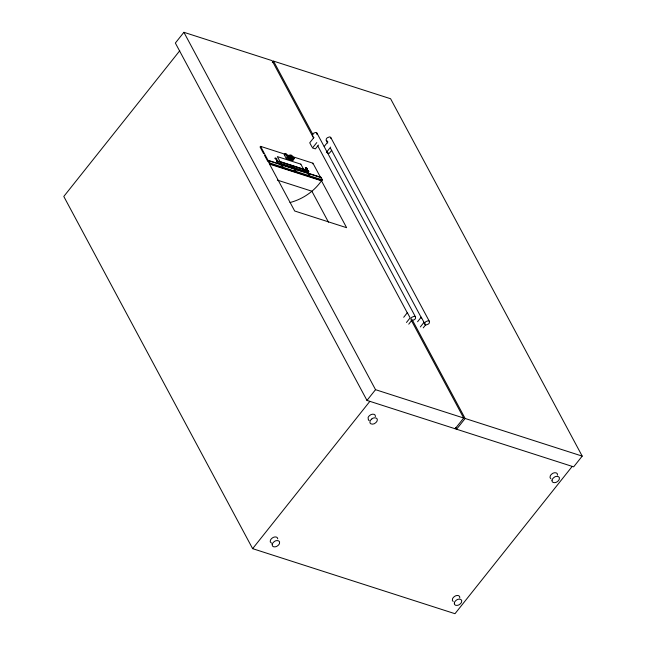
<?xml version="1.0" encoding="UTF-8"?>
<svg xmlns="http://www.w3.org/2000/svg" width="646" height="646" viewBox="0 0 646 646"><rect width="100%" height="100%" fill="white"/><g stroke="black" fill="none" stroke-linecap="round" stroke-linejoin="round"><path stroke-width="0.97" d="M291.459 156.93L293.106 158.254L290.837 157.503L289.739 155.807L292.824 156.34C290.111 153.126 286.905 155.952 290.781 158.036C293.187 160.563 296.554 157.697 291.459 156.93L290.401 158.262M330.922 138.519L330.647 137.348A2.277 1.526 -28.2 0 0 329.379 136.936L327.336 137.76A3.004 2.003 -28.2 0 0 326.27 139.1L326.157 140.109L327.692 143.057M375.383 416.613C375.883 413.392 371.321 413.747 369.778 415.418A4.692 3.133 -28.2 0 0 368.107 417.518L368.382 419.908M459.807 597.905C460.307 594.683 455.745 595.047 454.203 596.71A4.692 3.133 -28.2 0 0 452.531 598.81L452.353 600.392L453.177 601.499M557.498 475.149C557.999 471.927 553.436 472.291 551.894 473.962A4.692 3.133 -28.2 0 0 550.222 476.054L550.045 477.636L550.868 478.743M316.936 134.416L316.766 132.882A2.277 1.526 -28.2 0 0 315.506 132.478L313.463 133.294A3.004 2.003 -28.2 0 0 312.398 134.643L312.567 136.169A2.277 1.526 -28.2 0 0 313.1 136.492M321.474 180.799L346.619 227.699L294.681 211L269.527 164.1L321.474 180.799C314.053 191.458 302.57 199.283 290.014 202.529M313.536 137.986L272.071 60.643L183.9 32.3L175.357 43.04L366.976 400.415L573.656 466.856L582.207 456.116L390.588 98.741L273.516 61.104L272.289 62.638M179.766 50.727L63.792 196.457L252.634 548.656L454.986 613.7L572.211 466.396M289.117 155.541L260.54 146.351L260.047 146.965L263.641 153.675M260.54 146.351L268.179 160.596L267.686 161.209L264.545 155.347M268.502 160.45L268.017 161.064L269.406 163.648L282.415 167.831L282.9 167.217L281.511 164.625L268.502 160.45L269.891 163.034L282.9 167.217M269.406 163.648L269.891 163.034M284.24 154.741L285.298 153.417L286.194 153.7L287.841 156.776L289.505 157.882L288.447 159.207L286.259 158.504L284.24 154.741L285.136 155.032M279.645 162.227L280.138 161.613L291.693 165.328L292.67 167.144L292.178 167.758L280.614 164.044L279.968 162.832M280.614 164.044L281.107 163.43L280.138 161.613M286.259 158.504L287.317 157.172L285.298 153.417M281.026 165.239L281.511 164.625M281.196 165.295L281.688 164.682L294.689 168.864L296.078 171.456L295.593 172.07L282.585 167.887L283.077 167.274L281.688 164.682M288.956 156.13L287.898 157.463L287.704 156.558L288.399 156.138M288.948 156.93L290.006 155.597M289.158 156.905L290.215 155.573M289.424 156.93L290.482 155.605M289.561 156.962L288.504 158.294C289.246 159.304 292.977 161.807 292.961 159.417M290.805 155.686L289.747 157.018L291.411 157.971M288.778 158.585L289.836 157.253M290.151 157.172L291.209 155.839M289.077 158.859L290.135 157.535M290.555 157.382L291.612 156.049M289.392 159.126L290.45 157.794M289.723 159.368L290.781 158.036M290.07 159.594L291.128 158.27M290.425 159.804L291.483 158.472M290.781 159.982L291.839 158.658M291.144 160.135L292.202 158.811M291.507 160.273L292.565 158.94M291.83 160.361L292.888 159.029M292.113 160.418L293.171 159.086M292.363 160.434L294.091 158.302M292.573 160.418L294.116 158.504M292.743 160.369L294.091 158.682M291.209 165.941L291.693 165.328M313.996 137.42L309.725 142.79L312.042 147.102M293.429 165.885L292.945 166.498L293.914 168.315L294.406 167.702L293.429 165.885L304.993 169.607L305.97 171.416L305.477 172.03L294.802 168.598M294.205 169.478L294.689 168.864M294.374 169.535L294.867 168.921L307.876 173.104L309.264 175.696L308.772 176.31L295.763 172.127L294.842 170.399M316.774 142.596L312.502 147.966L315.393 148.895L318.446 145.059M295.763 172.127L296.256 171.513L294.867 168.921M304.508 170.221L304.993 169.607M324.211 146.481L327.877 141.878M312.446 163.809L312.93 163.196L291.976 156.461M307.383 173.717L307.876 173.104M330.655 147.062L326.375 152.432L329.266 153.36L331.713 150.292M309.434 175.752L308.95 176.366L321.958 180.541L322.443 179.927L321.054 177.343L308.045 173.16L309.434 175.752L322.443 179.927M320.569 177.957L321.054 177.343M403.702 317.283L407.36 312.68L410.137 317.864L406.479 322.467M408.757 324.163L411.809 320.327M417.574 321.748L421.24 317.146L424.01 322.322L420.352 326.924M423.243 327.853L425.682 324.785M366.976 400.415L375.528 389.675L183.9 32.3M252.634 548.656L369.867 401.344M455.139 428.758L463.691 418.019L411.26 320.23M412.229 319.802L465.136 418.479L456.585 429.227L455.632 427.442M371.725 419.044C373.388 417.041 378.524 417.332 377.159 420.788A4.692 3.133 -28.2 0 1 375.488 422.888C373.816 424.89 368.688 424.6 370.053 421.144A4.692 3.133 -28.2 0 1 371.725 419.044M287.317 157.172L289.505 157.882M281.107 163.43L292.67 167.144M294.406 167.702L305.97 171.416M268.179 160.596L320.569 177.44L312.93 163.196M283.077 167.274L296.078 171.456M296.256 171.513L309.264 175.696M277.376 180.113L311.865 191.2L328.467 222.167M375.528 389.675L463.691 418.019M465.136 418.479L582.207 456.116M291.176 159.594L290.466 159.287M368.753 420.199L369.221 420.409M271.53 543.165L270.238 541.849L270.416 540.274A4.692 3.133 -28.2 0 1 272.087 538.175C273.573 536.753 277.489 535.994 277.756 538.837M326.262 140.392L326.44 140.626A2.277 1.526 -28.2 0 0 327.32 141.022M429.412 321.45L429.235 321.215A2.277 1.526 -28.2 0 0 427.967 320.804L425.924 321.627A3.004 2.003 -28.2 0 0 424.858 322.968L425.028 324.494A2.277 1.526 -28.2 0 0 426.295 324.906L428.338 324.082A3.004 2.003 -28.2 0 0 429.404 322.742L429.412 321.45L330.817 137.582M415.531 316.992L415.354 316.75A2.277 1.526 -28.2 0 0 414.094 316.346L412.051 317.162A3.004 2.003 -28.2 0 0 410.985 318.51L411.155 320.036A2.277 1.526 -28.2 0 0 412.423 320.44L414.457 319.625A3.004 2.003 -28.2 0 0 415.531 318.284L415.531 316.992L316.944 133.124M330.55 148.386L421.515 318.042M423.421 321.595L424.85 324.26M273.516 61.104L313.076 134.893M317.832 145.988L407.44 313.116M288.084 158.528L288.447 159.207M272.192 544.449C271.691 547.671 276.254 547.315 277.796 545.644A4.692 3.133 -28.2 0 0 279.468 543.544C280.832 540.088 275.697 539.798 274.033 541.8A4.692 3.133 -28.2 0 0 272.362 543.9L272.192 544.449M454.3 602.993C453.799 606.214 458.369 605.859 459.904 604.188A4.692 3.133 -28.2 0 0 461.575 602.088C462.94 598.632 457.812 598.341 456.149 600.336A4.692 3.133 -28.2 0 0 454.477 602.435L454.3 602.993M551.991 480.236C551.49 483.458 556.061 483.103 557.595 481.432A4.692 3.133 -28.2 0 0 559.266 479.332C560.631 475.876 555.503 475.585 553.84 477.58A4.692 3.133 -28.2 0 0 552.168 479.679L551.991 480.236M300.85 164.165L277.368 156.615L280.146 161.799L303.628 169.349L300.85 164.165M276.553 161.217A1.219 0.493 38.5 0 0 278.273 162.17A1.219 0.493 38.5 0 0 277.287 160.725A1.219 0.493 38.5 0 0 276.553 161.217M276.625 161.12A1.219 0.493 38.5 0 0 278.345 162.073A1.219 0.493 38.5 0 0 277.36 160.628A1.219 0.493 38.5 0 0 276.625 161.12M275.164 158.625A1.219 0.493 38.5 0 0 276.884 159.578A1.219 0.493 38.5 0 0 275.899 158.133A1.219 0.493 38.5 0 0 275.164 158.625M306.907 170.972A1.219 0.493 38.5 0 0 308.626 171.925A1.219 0.493 38.5 0 0 307.633 170.479A1.219 0.493 38.5 0 0 306.907 170.972M306.979 170.883A1.219 0.493 38.5 0 0 308.699 171.836A1.219 0.493 38.5 0 0 307.714 170.391A1.219 0.493 38.5 0 0 306.979 170.883M305.518 168.38A1.219 0.493 38.5 0 0 307.238 169.333A1.219 0.493 38.5 0 0 306.252 167.887A1.219 0.493 38.5 0 0 305.518 168.38M305.59 168.291A1.219 0.493 38.5 0 0 307.31 169.244A1.219 0.493 38.5 0 0 306.325 167.799A1.219 0.493 38.5 0 0 305.59 168.291"/></g></svg>
